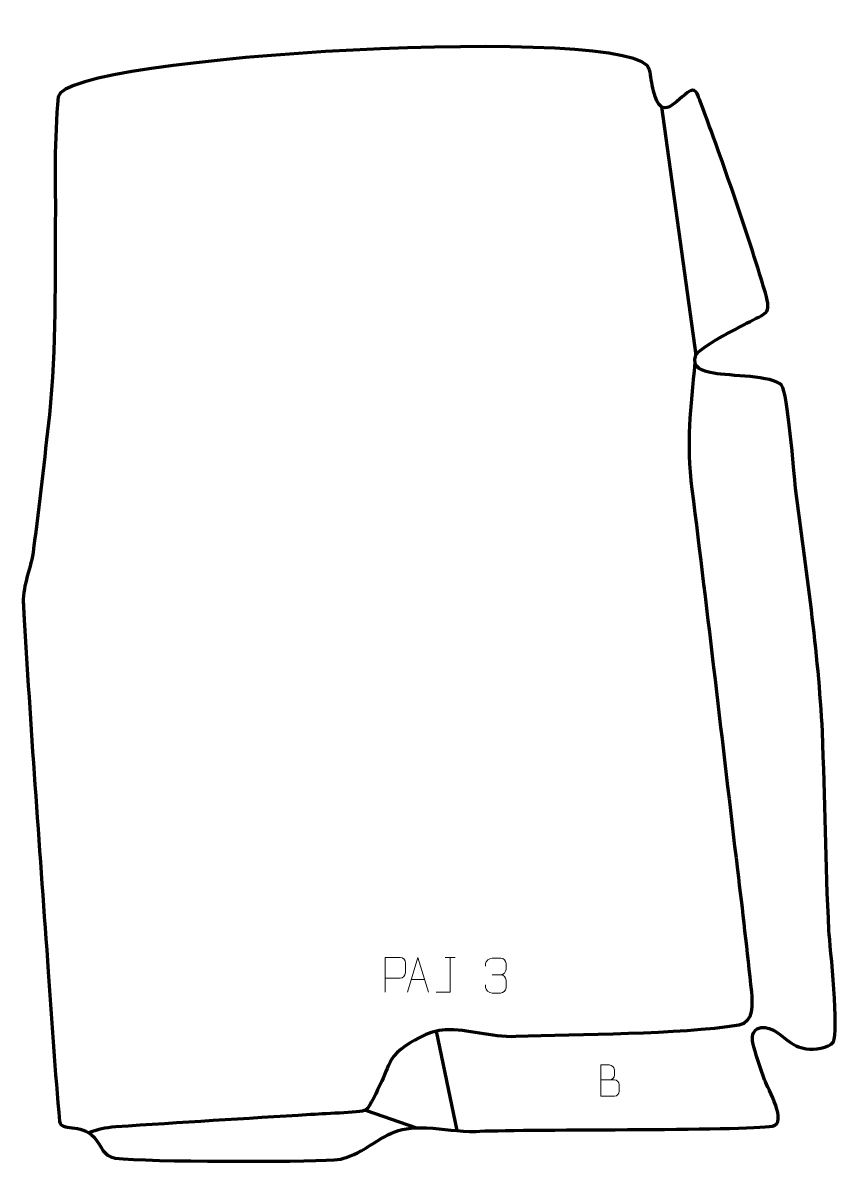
# Model space of a CAD drawing. Header units: millimetres. Extents: x -578 to 8, y 76 to 894.
import ezdxf

# ---------------------------------------------------------------- set-up
doc = ezdxf.new("R2010")
doc.units = ezdxf.units.MM
doc.header["$MEASUREMENT"] = 0
doc.layers.add('layer 2', color=7, linetype='Continuous')
doc.layers.add('layer 3', color=7, linetype='Continuous')

msp = doc.modelspace()

# ---------------------------------------------------------------- linework, layer by layer
at = {"layer": 'layer 2', "color": 142, "lineweight": 158}
for points in [[(-119.5219, 833.7892), (-119.5219, 833.7892), (-94.8728, 655.3115), (-94.8728, 655.3115)], [(-281.4286, 170.1257), (-281.4286, 170.1257), (-266.3902, 98.6243), (-266.3902, 98.6243)], [(-331.9837, 113.2393), (-331.9837, 113.2393), (-295.4179, 100.6581), (-295.4179, 100.6581)]]:
    msp.add_open_spline(points, degree=3, dxfattribs=at)
msp.add_open_spline([(-95.4835, 650.2151), (-98.6012, 616.5262), (-102.0094, 593.4822), (-97.6514, 559.1459), (-97.6514, 559.1459), (-86.1162, 468.1366), (-75.7973, 376.9837), (-64.9033, 285.8971), (-64.9033, 285.8971), (-61.405, 256.6681), (-58.0099, 227.435), (-54.9498, 198.1564), (-54.9498, 198.1564), (-54.1099, 190.1011), (-53.2356, 175.9837), (-63.8959, 174.293), (-63.8959, 174.293), (-107.5813, 167.3643), (-178.4441, 167.85), (-224.1225, 166.1043), (-224.1225, 166.1043), (-242.3043, 165.415), (-258.3898, 171.9249), (-274.7859, 170.8765), (-274.7859, 170.8765), (-280.7991, 170.492), (-285.2891, 169.2767), (-290.7408, 166.7422), (-290.7408, 166.7422), (-297.8163, 163.2497), (-309.7913, 156.5809), (-313.5006, 149.5884), (-313.5006, 149.5884), (-316.0399, 144.8018), (-318.9349, 137.3389), (-321.3798, 132.1), (-321.3798, 132.1), (-323.1251, 128.3601), (-328.9481, 115.3966), (-331.9837, 113.2393), (-331.9837, 113.2393), (-335.7404, 111.7239), (-365.1501, 110.5046), (-371.6405, 110.1197), (-371.6405, 110.1197), (-418.2155, 107.1534), (-464.8195, 104.4651), (-511.376, 101.2558), (-511.376, 101.2558), (-520.0404, 100.6586), (-522.8721, 99.6014), (-531.0084, 97.1309)], degree=3, knots=[0, 0, 0, 0, 0.07142857, 0.07142857, 0.07142857, 0.07142857, 0.14285714, 0.14285714, 0.14285714, 0.14285714, 0.21428571, 0.21428571, 0.21428571, 0.21428571, 0.28571429, 0.28571429, 0.28571429, 0.28571429, 0.35714286, 0.35714286, 0.35714286, 0.35714286, 0.42857143, 0.42857143, 0.42857143, 0.42857143, 0.5, 0.5, 0.5, 0.5, 0.57142857, 0.57142857, 0.57142857, 0.57142857, 0.64285714, 0.64285714, 0.64285714, 0.64285714, 0.71428571, 0.71428571, 0.71428571, 0.71428571, 0.78571429, 0.78571429, 0.78571429, 0.78571429, 0.85714286, 0.85714286, 0.85714286, 0.85714286, 1, 1, 1, 1], dxfattribs=at)
at = {"layer": 'layer 2', "color": 250, "lineweight": 9}
for points, knots in [([(-318.0511, 197.9822), (-318.0511, 197.9822), (-318.0511, 222.9358), (-318.0511, 222.9358), (-318.0511, 222.9358), (-314.4561, 222.9358), (-310.8608, 222.9358), (-307.2654, 222.9358), (-307.2654, 222.9358), (-304.9402, 222.8979), (-303.3828, 221.4078), (-303.387, 219.0417), (-303.387, 219.0417), (-303.3874, 217.006), (-303.3874, 213.9467), (-303.387, 211.9107), (-303.387, 211.9107), (-303.3935, 210.0353), (-305.2057, 208.0934), (-307.2153, 208.0743), (-307.2153, 208.0743), (-307.2153, 208.0743), (-318.0511, 208.0743), (-318.0511, 208.0743)], [0, 0, 0, 0, 0.14285714, 0.14285714, 0.14285714, 0.14285714, 0.28571429, 0.28571429, 0.28571429, 0.28571429, 0.42857143, 0.42857143, 0.42857143, 0.42857143, 0.57142857, 0.57142857, 0.57142857, 0.57142857, 0.71428571, 0.71428571, 0.71428571, 0.71428571, 1, 1, 1, 1]), ([(-301.875, 197.9823), (-301.875, 197.9823), (-294.504, 222.9358), (-294.504, 222.9358), (-294.504, 222.9358), (-294.504, 222.9358), (-286.9341, 197.9823), (-286.9341, 197.9823)], [0, 0, 0, 0, 0.33333333, 0.33333333, 0.33333333, 0.33333333, 1, 1, 1, 1]), ([(-281.2077, 197.9822), (-281.2077, 197.9822), (-271.1857, 197.9822), (-271.1857, 197.9822), (-271.1857, 197.9822), (-271.1857, 197.9822), (-271.1857, 222.9358), (-271.1857, 222.9358)], [0, 0, 0, 0, 0.33333333, 0.33333333, 0.33333333, 0.33333333, 1, 1, 1, 1]), ([(-245.8954, 216.7042), (-245.8954, 216.7042), (-245.8954, 218.5614), (-245.8954, 218.5614), (-245.8954, 218.5614), (-245.9097, 220.3033), (-243.2452, 222.4214), (-241.1861, 222.3987), (-241.1861, 222.3987), (-239.122, 222.3987), (-237.058, 222.3987), (-234.9943, 222.3987), (-234.9943, 222.3987), (-232.7998, 222.4075), (-231.2015, 220.5607), (-231.1571, 218.6486), (-231.1571, 218.6486), (-231.1575, 217.2135), (-231.1575, 215.7784), (-231.1571, 214.3429), (-231.1571, 214.3429), (-231.2057, 212.6894), (-232.8083, 210.4594), (-235.0066, 210.4694), (-235.0066, 210.4694), (-232.8029, 210.4582), (-231.1949, 208.655), (-231.1409, 206.5955), (-231.1409, 206.5955), (-231.1413, 204.8108), (-231.1413, 203.0261), (-231.1409, 201.241), (-231.1409, 201.241), (-231.1308, 199.1796), (-233.1857, 197.4165), (-235.0066, 197.4246), (-235.0066, 197.4246), (-237.0719, 197.4249), (-239.1371, 197.4249), (-241.2027, 197.4246), (-241.2027, 197.4246), (-243.3713, 197.4361), (-245.9023, 199.8363), (-245.9209, 201.2981), (-245.9209, 201.2981), (-245.9209, 201.2981), (-245.9209, 203.2067), (-245.9209, 203.2067)], [0, 0, 0, 0, 0.07692308, 0.07692308, 0.07692308, 0.07692308, 0.15384615, 0.15384615, 0.15384615, 0.15384615, 0.23076923, 0.23076923, 0.23076923, 0.23076923, 0.30769231, 0.30769231, 0.30769231, 0.30769231, 0.38461538, 0.38461538, 0.38461538, 0.38461538, 0.46153846, 0.46153846, 0.46153846, 0.46153846, 0.53846154, 0.53846154, 0.53846154, 0.53846154, 0.61538462, 0.61538462, 0.61538462, 0.61538462, 0.69230769, 0.69230769, 0.69230769, 0.69230769, 0.76923077, 0.76923077, 0.76923077, 0.76923077, 0.84615385, 0.84615385, 0.84615385, 0.84615385, 1, 1, 1, 1]), ([(-163.1377, 135.0113), (-159.8787, 135.0117), (-156.6193, 135.0117), (-153.3596, 135.0113), (-153.3596, 135.0113), (-151.5903, 134.9958), (-149.8674, 133.4408), (-149.8674, 131.605), (-149.8674, 131.605), (-149.8677, 130.5942), (-149.8677, 127.8629), (-149.8674, 126.8518), (-149.8674, 126.8518), (-149.8515, 125.1877), (-151.2328, 123.3839), (-153.3122, 123.3991), (-153.3122, 123.3991), (-156.5722, 123.3994), (-159.8319, 123.3994), (-163.0912, 123.3991), (-163.0912, 123.3991), (-163.0912, 130.8495), (-163.0912, 138.2996), (-163.0912, 145.7494), (-163.0912, 145.7494), (-160.9651, 145.7494), (-158.8387, 145.7494), (-156.7122, 145.7494), (-156.7122, 145.7494), (-155.2067, 145.7652), (-153.3287, 144.054), (-153.3128, 142.2963), (-153.3128, 142.2963), (-153.3132, 140.4457), (-153.3132, 140.315), (-153.3128, 138.4641), (-153.3128, 138.4641), (-153.2974, 136.6135), (-154.9583, 134.9958), (-156.7587, 135.0113)], [0, 0, 0, 0, 0.09090909, 0.09090909, 0.09090909, 0.09090909, 0.18181818, 0.18181818, 0.18181818, 0.18181818, 0.27272727, 0.27272727, 0.27272727, 0.27272727, 0.36363636, 0.36363636, 0.36363636, 0.36363636, 0.45454545, 0.45454545, 0.45454545, 0.45454545, 0.54545455, 0.54545455, 0.54545455, 0.54545455, 0.63636364, 0.63636364, 0.63636364, 0.63636364, 0.72727273, 0.72727273, 0.72727273, 0.72727273, 0.81818182, 0.81818182, 0.81818182, 0.81818182, 1, 1, 1, 1])]:
    msp.add_open_spline(points, degree=3, knots=knots, dxfattribs=at)
for points in [[(-274.7698, 222.9358), (-274.7698, 222.9358), (-267.6016, 222.9358), (-267.6016, 222.9358)], [(-299.1524, 207.2317), (-299.1524, 207.2317), (-289.6567, 207.2317), (-289.6567, 207.2317)], [(-241.1857, 210.459), (-241.1857, 210.459), (-234.9893, 210.459), (-234.9893, 210.459)]]:
    msp.add_open_spline(points, degree=3, dxfattribs=at)
at = {"layer": 'layer 3', "color": 242, "lineweight": 158}
msp.add_open_spline([(-128.0086, 860.3664), (-127.3071, 855.6967), (-126.4628, 850.6509), (-125.1919, 845.1172), (-125.1919, 845.1172), (-118.9584, 821.157), (-109.7462, 838.89), (-98.679, 845.2542), (-98.679, 845.2542), (-94.4253, 847.7003), (-92.7663, 840.2786), (-91.4941, 836.9905), (-91.4941, 836.9905), (-74.6438, 792.2973), (-58.7192, 745.9733), (-44.8723, 700.2628), (-44.8723, 700.2628), (-40.259, 683.8194), (-44.1285, 686.2025), (-58.4367, 678.3274), (-58.4367, 678.3274), (-65.3324, 674.5321), (-92.1543, 661.0328), (-94.8728, 655.3115), (-94.8728, 655.3115), (-98.4419, 646.2265), (-88.8393, 643.7324), (-81.7977, 642.4096), (-81.7977, 642.4096), (-70.8936, 640.3613), (-39.608, 640.8737), (-33.2471, 633.7824), (-33.2471, 633.7824), (-28.8298, 628.8578), (-24.4349, 570.6346), (-23.13, 559.8939), (-23.13, 559.8939), (-15.951, 502.5945), (-6.6206, 442.5011), (-3.9401, 384.9835), (-3.9401, 384.9835), (-1.9321, 337.342), (-1.7248, 290.0345), (0.7854, 242.2931), (0.7854, 242.2931), (1.6703, 230.5923), (8.1537, 168.3211), (3.9414, 162.4456), (3.9414, 162.4456), (0.4047, 157.5124), (-9.8966, 156.4149), (-15.563, 157.4039), (-15.563, 157.4039), (-20.8344, 158.324), (-24.9218, 160.2827), (-29.1848, 163.45), (-29.1848, 163.45), (-34.4237, 167.6011), (-43.3198, 175.9021), (-50.8062, 171.6185), (-50.8062, 171.6185), (-54.1005, 169.7337), (-54.6378, 165.9652), (-53.9573, 161.7446), (-53.9573, 161.7446), (-52.3728, 154.688), (-47.9967, 142.1621), (-45.4068, 135.1674), (-45.4068, 135.1674), (-42.8928, 128.378), (-28.6658, 103.9427), (-39.82, 101.8641), (-39.82, 101.8641), (-58.3261, 98.4154), (-227.7609, 99.8063), (-252.6255, 98.0459), (-252.6255, 98.0459), (-265.6753, 97.9025), (-275.8712, 99.9562), (-288.3158, 100.628), (-288.3158, 100.628), (-311.1515, 101.5813), (-316.9146, 94.6947), (-335.2404, 84.2027), (-335.2404, 84.2027), (-342.3063, 80.1573), (-348.3684, 77.9582), (-354.5092, 77.6071), (-354.5092, 77.6071), (-380.4166, 76.1256), (-486.038, 75.9294), (-511.8783, 78.9334), (-511.8783, 78.9334), (-521.3268, 80.5834), (-520.6594, 86.9853), (-527.0663, 93.8798), (-527.0663, 93.8798), (-536.6751, 104.2202), (-551.0281, 97.8961), (-551.7307, 105.2155), (-551.7307, 105.2155), (-555.1357, 140.6886), (-557.3457, 177.1084), (-559.9027, 212.6875), (-559.9027, 212.6875), (-565.9456, 296.768), (-572.2021, 381.2513), (-577.1777, 465.3856), (-577.1777, 465.3856), (-577.4198, 469.4794), (-577.6905, 473.6343), (-577.8224, 477.7323), (-577.8224, 477.7323), (-578.2151, 491.0082), (-572.2207, 502.3157), (-570.4551, 516.2722), (-570.4551, 516.2722), (-566.4149, 548.2092), (-562.6386, 580.5503), (-559.0851, 612.5455), (-559.0851, 612.5455), (-554.2746, 660.237), (-555.0903, 711.2104), (-554.8028, 759.3032), (-554.8028, 759.3032), (-554.7911, 773.9), (-555.8102, 811.9729), (-552.6877, 840.932), (-552.6877, 840.932), (-549.4789, 870.6902), (-133.0713, 894.0667), (-128.0086, 860.3664)], degree=3, knots=[0, 0, 0, 0, 0.02941176, 0.02941176, 0.02941176, 0.02941176, 0.05882353, 0.05882353, 0.05882353, 0.05882353, 0.08823529, 0.08823529, 0.08823529, 0.08823529, 0.11764706, 0.11764706, 0.11764706, 0.11764706, 0.14705882, 0.14705882, 0.14705882, 0.14705882, 0.17647059, 0.17647059, 0.17647059, 0.17647059, 0.20588235, 0.20588235, 0.20588235, 0.20588235, 0.23529412, 0.23529412, 0.23529412, 0.23529412, 0.26470588, 0.26470588, 0.26470588, 0.26470588, 0.29411765, 0.29411765, 0.29411765, 0.29411765, 0.32352941, 0.32352941, 0.32352941, 0.32352941, 0.35294118, 0.35294118, 0.35294118, 0.35294118, 0.38235294, 0.38235294, 0.38235294, 0.38235294, 0.41176471, 0.41176471, 0.41176471, 0.41176471, 0.44117647, 0.44117647, 0.44117647, 0.44117647, 0.47058824, 0.47058824, 0.47058824, 0.47058824, 0.5, 0.5, 0.5, 0.5, 0.52941176, 0.52941176, 0.52941176, 0.52941176, 0.55882353, 0.55882353, 0.55882353, 0.55882353, 0.58823529, 0.58823529, 0.58823529, 0.58823529, 0.61764706, 0.61764706, 0.61764706, 0.61764706, 0.64705882, 0.64705882, 0.64705882, 0.64705882, 0.67647059, 0.67647059, 0.67647059, 0.67647059, 0.70588235, 0.70588235, 0.70588235, 0.70588235, 0.73529412, 0.73529412, 0.73529412, 0.73529412, 0.76470588, 0.76470588, 0.76470588, 0.76470588, 0.79411765, 0.79411765, 0.79411765, 0.79411765, 0.82352941, 0.82352941, 0.82352941, 0.82352941, 0.85294118, 0.85294118, 0.85294118, 0.85294118, 0.88235294, 0.88235294, 0.88235294, 0.88235294, 0.91176471, 0.91176471, 0.91176471, 0.91176471, 0.94117647, 0.94117647, 0.94117647, 0.94117647, 1, 1, 1, 1], dxfattribs=at)

doc.saveas('drawing.dxf')
